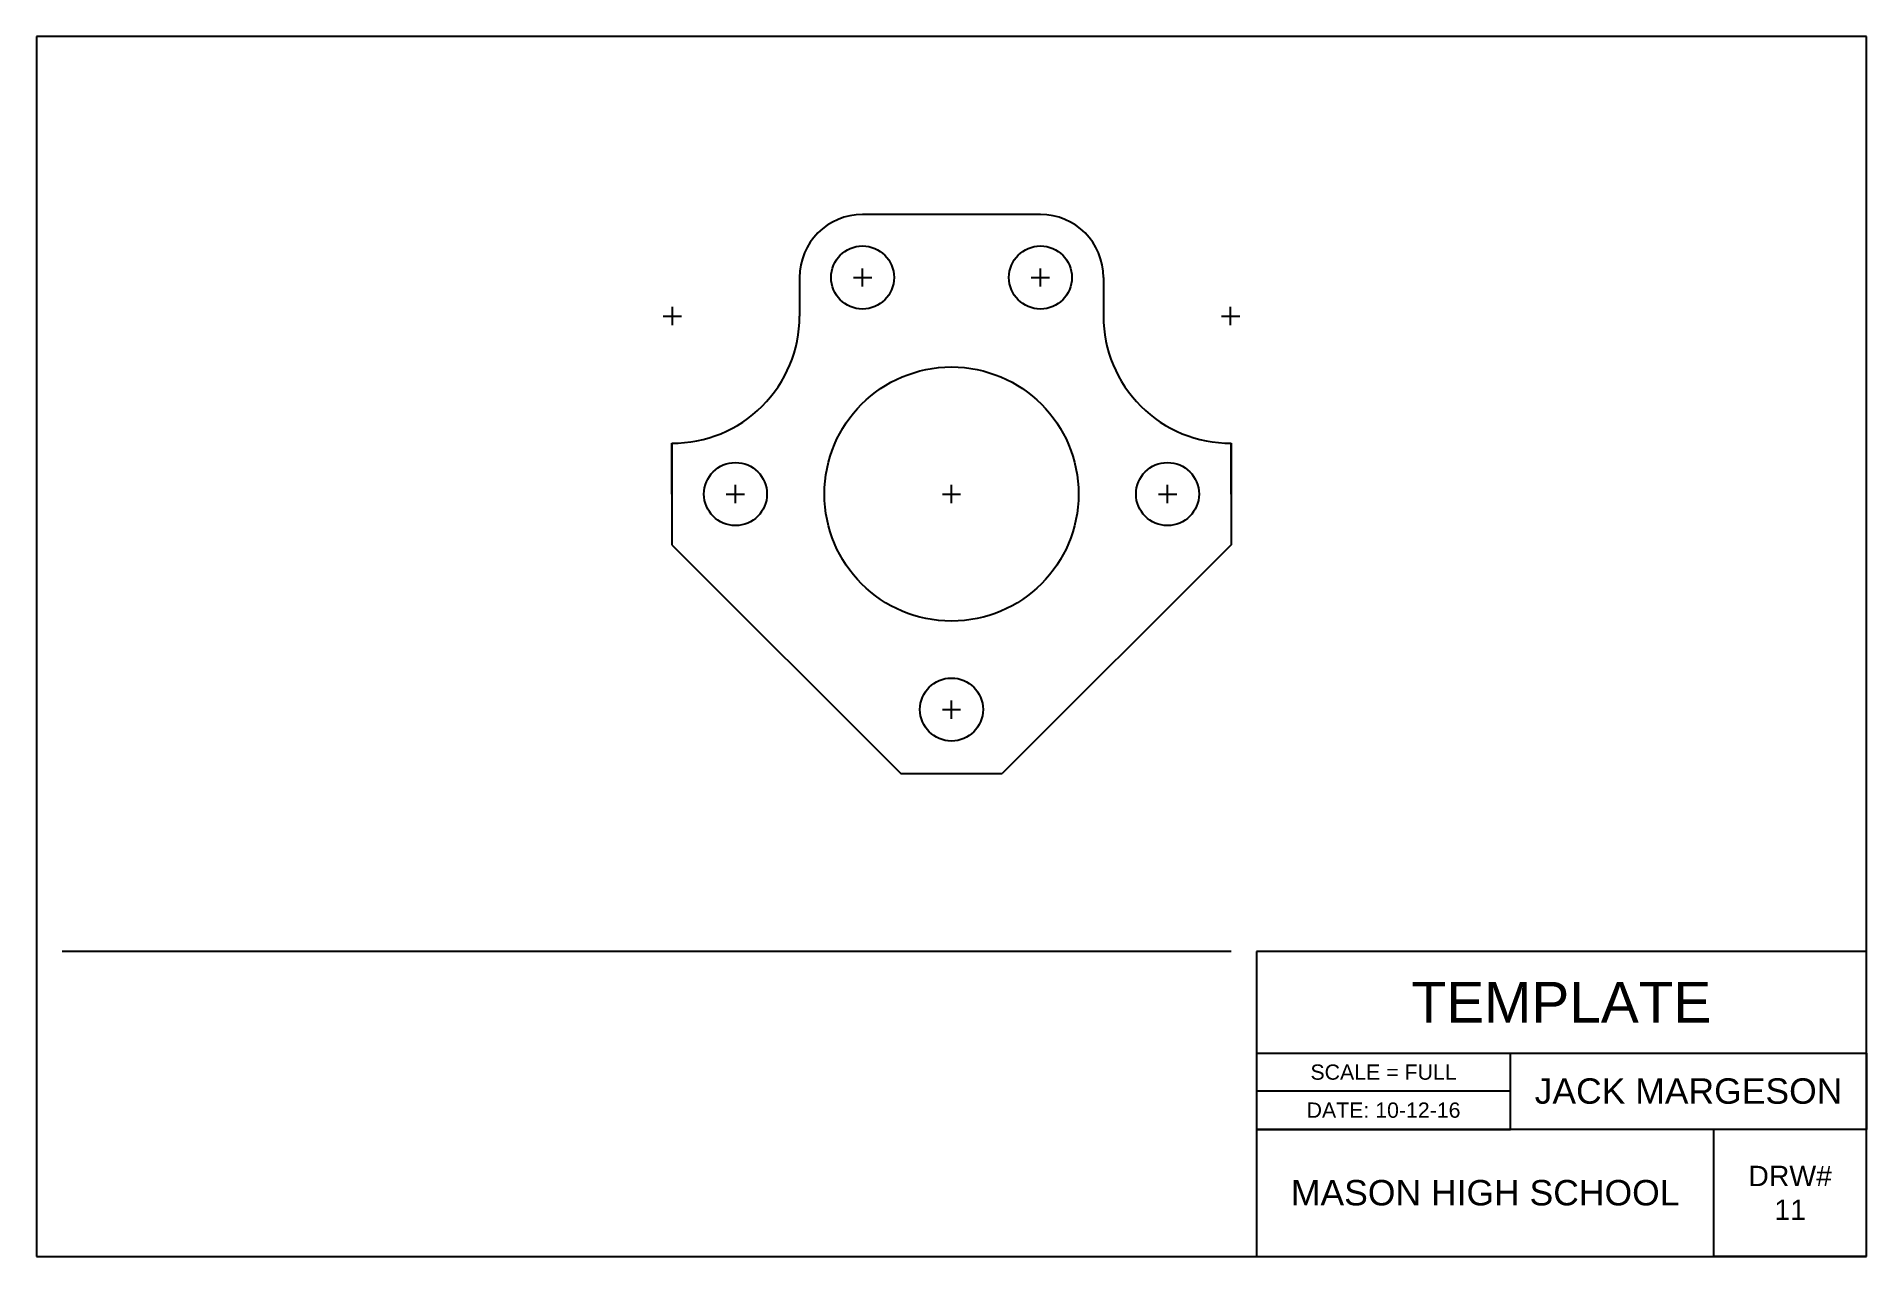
# Model space of a CAD drawing. Header units: inches. Extents: x 0 to 18, y 0 to 12.
import ezdxf

# ---------------------------------------------------------------- set-up
doc = ezdxf.new("R2010")
doc.units = ezdxf.units.IN
doc.header["$MEASUREMENT"] = 0
doc.styles.get("Standard").update_dxf_attribs({"font": 'arial.ttf'})

msp = doc.modelspace()

# ---------------------------------------------------------------- linework, layer by layer
for p, q in [((18, 12), (0, 12)), ((0, 12), (0, 0)), ((18, 0), (18, 12)), ((9.875, 10.25), (8.125, 10.25)), ((7.505, 9.63), (7.505, 9.25)), ((10.495, 9.63), (10.495, 9.25)), ((6.25, 7.5), (6.25, 8)), ((6.25, 8), (6.25, 7)), ((6.25, 8), (6.255, 8)), ((11.745, 8), (11.75, 8)), ((11.75, 7.5), (11.75, 8)), ((11.75, 8), (11.75, 7)), ((6.25, 7), (8.5, 4.75)), ((11.75, 7), (9.5, 4.75)), ((8.5, 4.75), (9.5, 4.75)), ((11.75, 3), (0.25, 3)), ((18, 3), (12, 3)), ((12, 3), (12, 0)), ((12, 3), (12, 2)), ((18, 0), (18, 3)), ((12, 2), (18, 2)), ((14.5, 1.25), (14.5, 2)), ((18, 2), (18, 1.25)), ((14.5, 1.625), (12, 1.625)), ((18, 1.25), (12, 1.25)), ((12, 1.25), (14.5, 1.25)), ((16.5, 0), (16.5, 1.25)), ((0, 0), (18, 0)), ((18, 0), (16.5, 0))]:
    msp.add_line(p, q)
at = {"color": 3}
for p, q in [((8.035, 9.63), (8.215, 9.63)), ((8.125, 9.54), (8.125, 9.72)), ((9.785, 9.63), (9.965, 9.63)), ((9.875, 9.54), (9.875, 9.72)), ((6.165, 9.25), (6.345, 9.25)), ((6.255, 9.16), (6.255, 9.34)), ((11.655, 9.25), (11.835, 9.25)), ((11.745, 9.16), (11.745, 9.34)), ((6.875, 7.41), (6.875, 7.59)), ((9, 7.41), (9, 7.59)), ((11.125, 7.41), (11.125, 7.59)), ((6.785, 7.5), (6.965, 7.5)), ((8.91, 7.5), (9.09, 7.5)), ((11.035, 7.5), (11.215, 7.5)), ((9, 5.29), (9, 5.47)), ((8.91, 5.38), (9.09, 5.38))]:
    msp.add_line(p, q, dxfattribs=at)
for centre, radius in [((8.125, 9.63), 0.31), ((9.875, 9.63), 0.31), ((9, 7.5), 1.25), ((6.875, 7.5), 0.31), ((11.125, 7.5), 0.31), ((9, 5.38), 0.31)]:
    msp.add_circle(centre, radius)
for centre, radius, start, end in [((8.125, 9.63), 0.62, 90, 180), ((9.875, 9.63), 0.62, 0, 90), ((6.255, 9.25), 1.25, 269.7708, 0), ((11.745, 9.25), 1.25, 180, 270.2292)]:
    msp.add_arc(centre, radius, start, end)

# ---------------------------------------------------------------- texts
at = {"attachment_point": 5}
for s, width, insert, char_height in [('TEMPLATE', 6, (15, 2.5), 0.4), ('SCALE = FULL', 2.5, (13.25, 1.812), 0.15), ('JACK MARGESON', 3.5, (16.25, 1.625), 0.25), ('DATE: 10-12-16', 2.5, (13.25, 1.438), 0.15), ('MASON HIGH SCHOOL', 4.5, (14.25, 0.625), 0.25), ('DRW#\\P11', 1.5, (17.25, 0.625), 0.2)]:
    msp.add_mtext_dynamic_manual_height_columns(s, width=width, gutter_width=1, heights=[0], dxfattribs=dict(at, insert=insert, char_height=char_height))

doc.saveas('drawing.dxf')
